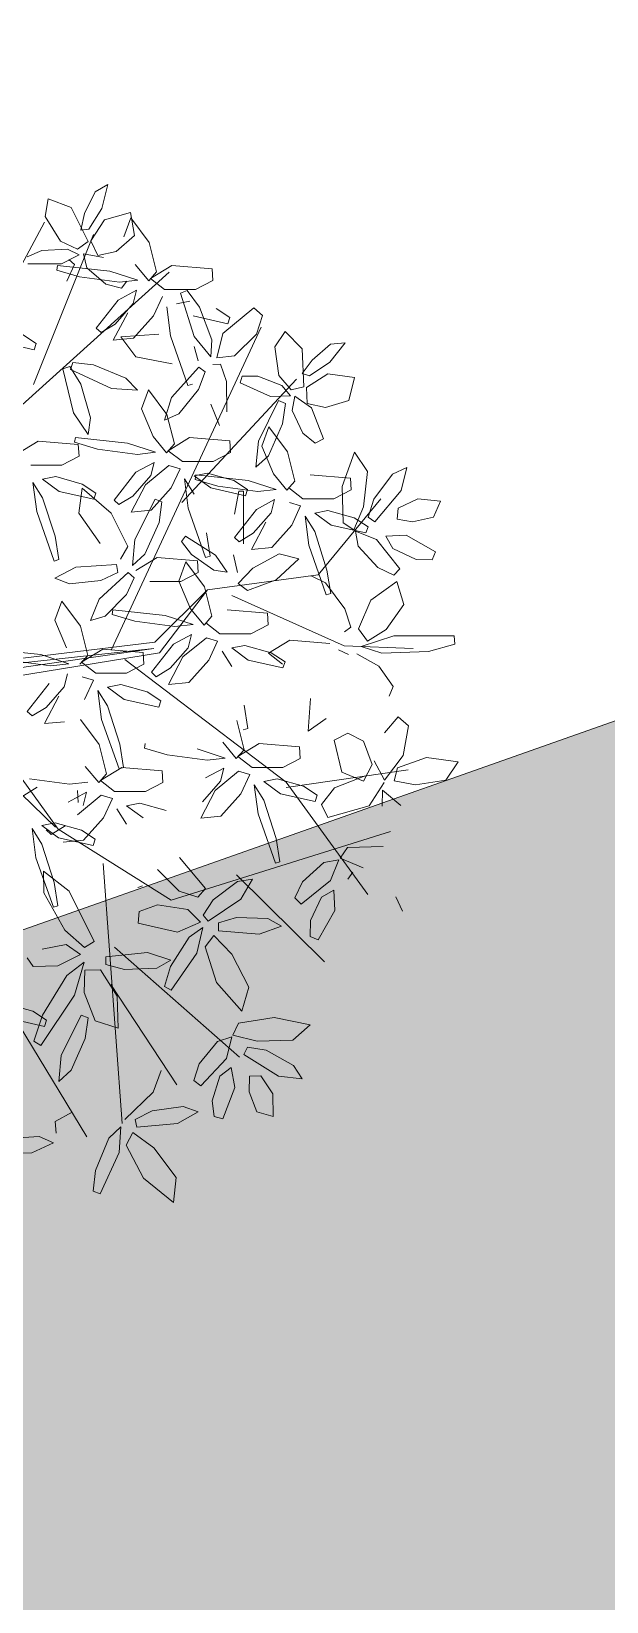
# Model space of a CAD drawing. Header units: inches. Extents: x 218980 to 233865, y 587194 to 599270.
# Drawn here: x 219095.12 to 219097.81, y 587459.79 to 587467.12 of the extents above; entities that cross this region are included whole.
import ezdxf

# ---------------------------------------------------------------- set-up
doc = ezdxf.new("R2010")
doc.units = ezdxf.units.IN
doc.header["$MEASUREMENT"] = 0
doc.linetypes.add('01', pattern=[0])
doc.layers.get('0').update_dxf_attribs({"lineweight": 0})
doc.layers.add('Open Space Within Settlement Active', color=7, linetype='01', lineweight=0, true_color=0xb1d336)
for name, color, linetype, lineweight in [('Proposed Institution', 132, 'Continuous', 0), ('Proposed Plot Boundary', 250, '01', 0), ('Proposed Urban Design', 250, 'Continuous', 0)]:
    doc.layers.add(name, color=color, linetype=linetype, lineweight=lineweight)

# ---------------------------------------------------------------- blocks, each defined once
blk = doc.blocks.new('tree2')
at = {"color": 60}
for p, q in [((325199.115, 3048397.546), (325198.994, 3048397.478)), ((325199.057, 3048397.322), (325199.115, 3048397.546)), ((325198.529, 3048397.245), (325198.558, 3048397.412)), ((325198.558, 3048397.412), (325198.771, 3048397.329)), ((325198.994, 3048397.478), (325198.897, 3048397.273)), ((325198.672, 3048397.017), (325198.529, 3048397.245)), ((325198.771, 3048397.329), (325198.929, 3048397.012)), ((325198.897, 3048397.273), (325198.863, 3048397.119)), ((325198.935, 3048397.127), (325199.057, 3048397.322)), ((325199.084, 3048397.215), (325199.325, 3048397.285)), ((325199.325, 3048397.285), (325199.364, 3048397.068)), ((325198.863, 3048397.119), (325198.935, 3048397.127)), ((325198.954, 3048397.018), (325199.084, 3048397.215)), ((325199.327, 3048397.235), (325199.262, 3048397.058)), ((325199.501, 3048397.004), (325199.327, 3048397.235)), ((325198.83, 3048396.94), (325198.672, 3048397.017)), ((325198.929, 3048397.012), (325198.83, 3048396.94)), ((325199.021, 3048396.882), (325198.954, 3048397.018)), ((325199.364, 3048397.068), (325199.192, 3048396.919)), ((325199.569, 3048396.729), (325199.501, 3048397.004)), ((325198.362, 3048396.87), (325198.496, 3048396.928)), ((325198.682, 3048396.804), (325198.368, 3048396.805)), ((325198.496, 3048396.928), (325198.736, 3048396.941)), ((325198.847, 3048396.887), (325198.682, 3048396.804)), ((325198.736, 3048396.941), (325198.847, 3048396.887)), ((325198.749, 3048396.846), (325198.804, 3048396.797)), ((325198.888, 3048396.898), (325199.074, 3048396.863)), ((325198.917, 3048396.768), (325198.888, 3048396.898)), ((325199.192, 3048396.919), (325199.021, 3048396.882)), ((325198.645, 3048396.789), (325198.639, 3048396.745)), ((325198.639, 3048396.745), (325198.85, 3048396.682)), ((325199.132, 3048396.737), (325198.645, 3048396.789)), ((325198.804, 3048396.797), (325198.731, 3048396.642)), ((325198.85, 3048396.682), (325199.224, 3048396.632)), ((325199.096, 3048396.614), (325198.917, 3048396.768)), ((325199.393, 3048396.651), (325199.132, 3048396.737)), ((325199.37, 3048396.799), (325199.496, 3048396.647)), ((325199.496, 3048396.647), (325199.569, 3048396.729)), ((325199.512, 3048396.666), (325199.711, 3048396.789)), ((325199.644, 3048396.565), (325199.512, 3048396.666)), ((325199.711, 3048396.789), (325200.087, 3048396.758)), ((325199.24, 3048396.576), (325199.096, 3048396.614)), ((325199.38, 3048396.557), (325199.211, 3048396.466)), ((325199.224, 3048396.632), (325199.393, 3048396.651)), ((325199.292, 3048396.644), (325199.24, 3048396.576)), ((325199.349, 3048396.435), (325199.38, 3048396.557)), ((325199.932, 3048396.564), (325199.644, 3048396.565)), ((325199.791, 3048396.529), (325199.855, 3048396.555)), ((325199.211, 3048396.466), (325199.006, 3048396.205)), ((325199.181, 3048396.242), (325199.349, 3048396.435)), ((325199.541, 3048396.319), (325199.624, 3048396.498)), ((325199.878, 3048396.456), (325199.754, 3048396.432)), ((325199.05, 3048396.163), (325199.181, 3048396.242)), ((325199.299, 3048396.348), (325199.165, 3048396.092)), ((325199.353, 3048396.11), (325199.541, 3048396.319)), ((325198.102, 3048396.075), (325198.426, 3048396.002)), ((325198.445, 3048396.06), (325198.317, 3048396.145)), ((325199.006, 3048396.205), (325199.05, 3048396.163)), ((325199.165, 3048396.092), (325199.353, 3048396.11)), ((325199.59, 3048396.146), (325199.235, 3048396.122)), ((325199.235, 3048396.122), (325199.374, 3048395.935)), ((325198.426, 3048396.002), (325198.445, 3048396.06)), ((325198.694, 3048395.823), (325198.76, 3048395.845)), ((325198.792, 3048395.412), (325198.694, 3048395.823)), ((325198.76, 3048395.845), (325198.862, 3048395.68)), ((325198.764, 3048395.819), (325198.788, 3048395.884)), ((325199.147, 3048395.64), (325198.764, 3048395.819)), ((325198.788, 3048395.884), (325198.98, 3048395.862)), ((325198.98, 3048395.862), (325199.281, 3048395.738)), ((325198.862, 3048395.68), (325198.952, 3048395.367)), ((325198.93, 3048395.211), (325198.792, 3048395.412)), ((325198.952, 3048395.367), (325198.93, 3048395.211)), ((325198.263, 3048395.027), (325198.462, 3048395.149)), ((325198.462, 3048395.149), (325198.838, 3048395.118)), ((325198.811, 3048395.182), (325198.804, 3048395.138)), ((325198.683, 3048394.925), (325198.395, 3048394.925)), ((325198.415, 3048394.763), (325198.45, 3048394.491)), ((325198.505, 3048394.619), (325198.415, 3048394.763)), ((325198.629, 3048394.817), (325198.505, 3048394.792)), ((325198.621, 3048394.26), (325198.505, 3048394.619)), ((325198.655, 3048394.042), (325198.621, 3048394.26))]:
    blk.add_line(p, q, dxfattribs=at)
at = {"color": 44}
for p, q in [((325197.484, 3048395.268), (325198.521, 3048397.192)), ((325198.421, 3048395.678), (325198.98, 3048397.077)), ((325197.575, 3048394.824), (325199.687, 3048396.726)), ((325199.149, 3048393.204), (325200.544, 3048396.213)), ((325199.805, 3048394.577), (325200.876, 3048395.727)), ((325201.078, 3048393.9), (325201.664, 3048394.611)), ((325200.044, 3048393.76), (325201.078, 3048393.9)), ((325199.552, 3048393.272), (325200.044, 3048393.76)), ((325199.597, 3048393.173), (325200.044, 3048393.76)), ((325200.273, 3048393.706), (325201.319, 3048393.236)), ((325197.586, 3048392.932), (325199.543, 3048393.213)), ((325199.543, 3048393.213), (325197.609, 3048393)), ((325197.629, 3048393.038), (325199.552, 3048393.272)), ((325197.687, 3048392.859), (325199.597, 3048393.173)), ((325199.273, 3048393.11), (325200.778, 3048391.963)), ((325197.687, 3048392.859), (325198.65, 3048391.525)), ((325197.445, 3048392.685), (325198.626, 3048391.544)), ((325200.78, 3048391.915), (325201.918, 3048392.078)), ((325200.778, 3048391.963), (325201.54, 3048390.915)), ((325198.65, 3048391.525), (325199.705, 3048390.862)), ((325199.705, 3048390.862), (325201.753, 3048391.502)), ((325197.325, 3048391.271), (325198.919, 3048388.652)), ((325199.07, 3048391.205), (325199.248, 3048388.777)), ((325200.315, 3048391.099), (325201.138, 3048390.285)), ((325199.176, 3048390.423), (325200.342, 3048389.394)), ((325199.143, 3048390.073), (325199.757, 3048389.138))]:
    blk.add_line(p, q, dxfattribs=at)
at = {"color": 62}
for p, q in [((325200.087, 3048396.758), (325200.094, 3048396.648)), ((325199.921, 3048396.126), (325199.791, 3048396.529)), ((325199.855, 3048396.555), (325199.97, 3048396.399)), ((325200.094, 3048396.648), (325199.932, 3048396.564)), ((325199.664, 3048396.403), (325199.699, 3048396.131)), ((325199.97, 3048396.399), (325200.084, 3048396.094)), ((325200.252, 3048396.304), (325200.124, 3048396.388)), ((325200.186, 3048396.153), (325200.476, 3048396.394)), ((325200.476, 3048396.394), (325200.557, 3048396.321)), ((325199.909, 3048396.318), (325200.233, 3048396.245)), ((325200.233, 3048396.245), (325200.252, 3048396.304)), ((325200.557, 3048396.321), (325200.501, 3048396.147)), ((325199.699, 3048396.131), (325199.861, 3048395.669)), ((325200.075, 3048395.937), (325199.921, 3048396.126)), ((325200.084, 3048396.094), (325200.075, 3048395.937)), ((325200.13, 3048395.926), (325200.186, 3048396.153)), ((325200.501, 3048396.147), (325200.295, 3048395.946)), ((325200.674, 3048396.03), (325200.768, 3048396.171)), ((325200.768, 3048396.171), (325200.929, 3048396.009)), ((325199.374, 3048395.935), (325199.714, 3048395.872)), ((325199.956, 3048395.9), (325199.921, 3048396.032)), ((325200.295, 3048395.946), (325200.13, 3048395.926)), ((325200.711, 3048395.763), (325200.674, 3048396.03)), ((325200.929, 3048396.009), (325200.944, 3048395.655)), ((325201.194, 3048396.054), (325201.021, 3048395.906)), ((325201.187, 3048395.886), (325201.331, 3048396.067)), ((325201.331, 3048396.067), (325201.194, 3048396.054)), ((325199.709, 3048395.557), (325199.964, 3048395.84)), ((325200.023, 3048395.796), (325199.961, 3048395.631)), ((325199.964, 3048395.84), (325200.023, 3048395.796)), ((325200.094, 3048395.863), (325200.167, 3048395.866)), ((325200.167, 3048395.866), (325200.223, 3048395.705)), ((325201.021, 3048395.906), (325200.928, 3048395.779)), ((325200.928, 3048395.779), (325200.997, 3048395.758)), ((325200.969, 3048395.65), (325201.168, 3048395.777)), ((325200.997, 3048395.758), (325201.187, 3048395.886)), ((325201.168, 3048395.777), (325201.417, 3048395.743)), ((325199.39, 3048395.624), (325199.147, 3048395.64)), ((325199.281, 3048395.738), (325199.39, 3048395.624)), ((325199.961, 3048395.631), (325199.777, 3048395.403)), ((325199.861, 3048395.669), (325199.904, 3048395.682)), ((325200.223, 3048395.705), (325200.224, 3048395.422)), ((325200.348, 3048395.694), (325200.368, 3048395.756)), ((325200.634, 3048395.566), (325200.348, 3048395.694)), ((325200.368, 3048395.756), (325200.514, 3048395.754)), ((325200.514, 3048395.754), (325200.739, 3048395.668)), ((325200.825, 3048395.629), (325200.711, 3048395.763)), ((325200.739, 3048395.668), (325200.818, 3048395.573)), ((325200.944, 3048395.655), (325200.825, 3048395.629)), ((325200.975, 3048395.499), (325200.969, 3048395.65)), ((325201.417, 3048395.743), (325201.364, 3048395.529)), ((325199.493, 3048395.628), (325199.428, 3048395.451)), ((325199.666, 3048395.397), (325199.493, 3048395.628)), ((325199.642, 3048395.345), (325199.709, 3048395.557)), ((325200.156, 3048395.296), (325200.074, 3048395.495)), ((325200.519, 3048395.148), (325200.708, 3048395.527)), ((325200.818, 3048395.573), (325200.634, 3048395.566)), ((325200.708, 3048395.527), (325200.772, 3048395.501)), ((325200.772, 3048395.501), (325200.745, 3048395.309)), ((325200.834, 3048395.436), (325200.86, 3048395.567)), ((325200.86, 3048395.567), (325201.016, 3048395.46)), ((325201.146, 3048395.463), (325200.975, 3048395.499)), ((325201.364, 3048395.529), (325201.146, 3048395.463)), ((325199.428, 3048395.451), (325199.536, 3048395.192)), ((325199.777, 3048395.403), (325199.642, 3048395.345)), ((325199.735, 3048395.122), (325199.666, 3048395.397)), ((325200.935, 3048395.223), (325200.834, 3048395.436)), ((325201.016, 3048395.46), (325201.126, 3048395.171)), ((325199.536, 3048395.192), (325199.662, 3048395.04)), ((325200.618, 3048395.281), (325200.553, 3048395.103)), ((325200.745, 3048395.309), (325200.613, 3048395.012)), ((325200.791, 3048395.049), (325200.618, 3048395.281)), ((325201.051, 3048395.13), (325200.935, 3048395.223)), ((325198.804, 3048395.138), (325199.016, 3048395.075)), ((325199.298, 3048395.13), (325198.811, 3048395.182)), ((325198.838, 3048395.118), (325198.845, 3048395.009)), ((325199.016, 3048395.075), (325199.39, 3048395.025)), ((325199.559, 3048395.044), (325199.298, 3048395.13)), ((325199.39, 3048395.025), (325199.559, 3048395.044)), ((325199.662, 3048395.04), (325199.735, 3048395.122)), ((325199.678, 3048395.059), (325199.877, 3048395.182)), ((325199.81, 3048394.958), (325199.678, 3048395.059)), ((325199.877, 3048395.182), (325200.253, 3048395.151)), ((325200.253, 3048395.151), (325200.26, 3048395.041)), ((325200.496, 3048394.906), (325200.519, 3048395.148)), ((325200.553, 3048395.103), (325200.661, 3048394.844)), ((325201.126, 3048395.171), (325201.051, 3048395.13)), ((325201.302, 3048394.724), (325201.418, 3048395.046)), ((325201.418, 3048395.046), (325201.538, 3048394.866)), ((325198.845, 3048395.009), (325198.683, 3048394.925)), ((325199.546, 3048394.95), (325199.376, 3048394.859)), ((325199.684, 3048394.922), (325199.465, 3048394.741)), ((325199.515, 3048394.828), (325199.546, 3048394.95)), ((325199.789, 3048394.891), (325199.684, 3048394.922)), ((325200.098, 3048394.957), (325199.81, 3048394.958)), ((325200.26, 3048395.041), (325200.098, 3048394.957)), ((325200.613, 3048395.012), (325200.496, 3048394.906)), ((325201.771, 3048394.841), (325201.906, 3048394.903)), ((325201.906, 3048394.903), (325201.852, 3048394.686)), ((325198.505, 3048394.792), (325198.66, 3048394.678)), ((325198.875, 3048394.748), (325198.629, 3048394.817)), ((325199.376, 3048394.859), (325199.172, 3048394.598)), ((325199.347, 3048394.635), (325199.515, 3048394.828)), ((325199.706, 3048394.712), (325199.789, 3048394.891)), ((325199.83, 3048394.796), (325199.865, 3048394.524)), ((325199.92, 3048394.652), (325199.83, 3048394.796)), ((325200.044, 3048394.849), (325199.92, 3048394.825)), ((325199.92, 3048394.825), (325200.075, 3048394.711)), ((325199.936, 3048394.834), (325199.929, 3048394.79)), ((325199.929, 3048394.79), (325200.141, 3048394.727)), ((325200.423, 3048394.782), (325199.936, 3048394.834)), ((325200.29, 3048394.781), (325200.044, 3048394.849)), ((325200.418, 3048394.697), (325200.29, 3048394.781)), ((325200.684, 3048394.697), (325200.423, 3048394.782)), ((325201.002, 3048394.834), (325201.378, 3048394.803)), ((325201.378, 3048394.803), (325201.385, 3048394.693)), ((325201.538, 3048394.866), (325201.5, 3048394.535)), ((325201.596, 3048394.607), (325201.771, 3048394.841)), ((325198.66, 3048394.678), (325198.984, 3048394.606)), ((325198.874, 3048394.708), (325198.842, 3048394.476)), ((325199.145, 3048394.476), (325198.874, 3048394.708)), ((325199.003, 3048394.664), (325198.875, 3048394.748)), ((325198.984, 3048394.606), (325199.003, 3048394.664)), ((325199.216, 3048394.556), (325199.347, 3048394.635)), ((325199.465, 3048394.741), (325199.331, 3048394.485)), ((325199.367, 3048394.23), (325199.555, 3048394.608)), ((325199.519, 3048394.503), (325199.706, 3048394.712)), ((325199.555, 3048394.608), (325199.619, 3048394.582)), ((325200.075, 3048394.711), (325200.399, 3048394.638)), ((325200.141, 3048394.727), (325200.515, 3048394.677)), ((325200.337, 3048394.682), (325200.297, 3048394.465)), ((325200.382, 3048394.68), (325200.337, 3048394.682)), ((325200.399, 3048394.638), (325200.418, 3048394.697)), ((325200.515, 3048394.677), (325200.684, 3048394.697)), ((325201.385, 3048394.693), (325201.223, 3048394.609)), ((325201.543, 3048394.438), (325201.596, 3048394.607)), ((325201.852, 3048394.686), (325201.607, 3048394.394)), ((325201.825, 3048394.524), (325202.009, 3048394.611)), ((325202.009, 3048394.611), (325202.219, 3048394.588)), ((325198.45, 3048394.491), (325198.612, 3048394.029)), ((325198.842, 3048394.476), (325199.041, 3048394.194)), ((325199.3, 3048394.163), (325199.145, 3048394.476)), ((325199.172, 3048394.598), (325199.216, 3048394.556)), ((325199.331, 3048394.485), (325199.519, 3048394.503)), ((325199.619, 3048394.582), (325199.592, 3048394.39)), ((325199.865, 3048394.524), (325200.027, 3048394.062)), ((325200.501, 3048394.511), (325200.297, 3048394.25)), ((325201.815, 3048394.42), (325201.825, 3048394.524)), ((325202.219, 3048394.588), (325202.153, 3048394.44)), ((325199.592, 3048394.39), (325199.46, 3048394.093)), ((325201.607, 3048394.394), (325201.543, 3048394.438)), ((325201.959, 3048394.394), (325201.815, 3048394.42)), ((325202.153, 3048394.44), (325201.959, 3048394.394)), ((325199.344, 3048393.988), (325199.367, 3048394.23)), ((325199.839, 3048394.26), (325199.802, 3048394.212)), ((325199.802, 3048394.212), (325199.895, 3048394.089)), ((325200.12, 3048394.084), (325199.839, 3048394.26)), ((325200.07, 3048394.075), (325200.035, 3048394.293)), ((325200.297, 3048394.25), (325200.341, 3048394.208)), ((325201.71, 3048394.261), (325201.9, 3048394.271)), ((325201.9, 3048394.271), (325202.173, 3048394.116)), ((325198.612, 3048394.029), (325198.655, 3048394.042)), ((325199.233, 3048394.045), (325199.3, 3048394.163)), ((325199.46, 3048394.093), (325199.344, 3048393.988)), ((325199.375, 3048393.941), (325199.574, 3048394.063)), ((325199.574, 3048394.063), (325199.95, 3048394.032)), ((325199.843, 3048394.02), (325199.778, 3048393.842)), ((325200.016, 3048393.789), (325199.843, 3048394.02)), ((325199.895, 3048394.089), (325200.104, 3048393.943)), ((325199.95, 3048394.032), (325199.957, 3048393.923)), ((325200.027, 3048394.062), (325200.07, 3048394.075)), ((325202.143, 3048394.041), (325201.993, 3048394.043)), ((325202.173, 3048394.116), (325202.143, 3048394.041)), ((325198.62, 3048393.868), (325198.816, 3048393.973)), ((325198.816, 3048393.973), (325199.196, 3048393.996)), ((325199.033, 3048393.673), (325199.305, 3048393.921)), ((325199.207, 3048393.923), (325199.048, 3048393.848)), ((325199.196, 3048393.996), (325199.207, 3048393.923)), ((325199.36, 3048393.872), (325199.287, 3048393.717)), ((325199.305, 3048393.921), (325199.36, 3048393.872)), ((325199.957, 3048393.923), (325199.795, 3048393.839)), ((325198.757, 3048393.815), (325198.62, 3048393.868)), ((325199.048, 3048393.848), (325198.757, 3048393.815)), ((325199.795, 3048393.839), (325199.507, 3048393.839)), ((325198.683, 3048393.654), (325198.618, 3048393.476)), ((325198.857, 3048393.422), (325198.683, 3048393.654)), ((325198.952, 3048393.473), (325199.033, 3048393.673)), ((325199.287, 3048393.717), (325199.089, 3048393.515)), ((325198.618, 3048393.476), (325198.727, 3048393.217)), ((325199.089, 3048393.515), (325198.952, 3048393.473)), ((325199.161, 3048393.574), (325199.154, 3048393.529)), ((325199.154, 3048393.529), (325199.366, 3048393.467)), ((325199.648, 3048393.521), (325199.161, 3048393.574)), ((325199.366, 3048393.467), (325199.74, 3048393.417)), ((325198.926, 3048393.147), (325198.857, 3048393.422)), ((325198.489, 3048393.155), (325198.002, 3048393.207)), ((325198.749, 3048393.07), (325198.489, 3048393.155)), ((325198.852, 3048393.065), (325198.926, 3048393.147)), ((325198.869, 3048393.085), (325199.068, 3048393.207)), ((325199.068, 3048393.207), (325199.444, 3048393.176)), ((325199.444, 3048393.176), (325199.451, 3048393.067)), ((325198.207, 3048393.1), (325198.581, 3048393.051)), ((325198.581, 3048393.051), (325198.749, 3048393.07)), ((325199.001, 3048392.983), (325198.869, 3048393.085)), ((325199.451, 3048393.067), (325199.289, 3048392.983)), ((325198.705, 3048392.853), (325198.737, 3048392.976)), ((325198.98, 3048392.916), (325198.875, 3048392.947)), ((325198.897, 3048392.737), (325198.98, 3048392.916)), ((325199.289, 3048392.983), (325199.001, 3048392.983)), ((325199.235, 3048392.875), (325199.111, 3048392.851)), ((325199.02, 3048392.821), (325199.056, 3048392.549)), ((325199.11, 3048392.677), (325199.02, 3048392.821))]:
    blk.add_line(p, q, dxfattribs=at)
at = {"color": 64}
for p, q in [((325200.86, 3048394.774), (325200.791, 3048395.049)), ((325200.661, 3048394.844), (325200.786, 3048394.692)), ((325200.786, 3048394.692), (325200.86, 3048394.774)), ((325200.381, 3048394.191), (325200.382, 3048394.68)), ((325200.935, 3048394.61), (325200.803, 3048394.711)), ((325201.223, 3048394.609), (325200.935, 3048394.61)), ((325201.311, 3048394.387), (325201.302, 3048394.724)), ((325200.472, 3048394.288), (325200.64, 3048394.48)), ((325200.671, 3048394.602), (325200.501, 3048394.511)), ((325200.64, 3048394.48), (325200.671, 3048394.602)), ((325200.914, 3048394.543), (325200.809, 3048394.574)), ((325200.831, 3048394.364), (325200.914, 3048394.543)), ((325201.169, 3048394.501), (325201.045, 3048394.477)), ((325201.045, 3048394.477), (325201.2, 3048394.363)), ((325201.415, 3048394.433), (325201.169, 3048394.501)), ((325201.5, 3048394.535), (325201.412, 3048394.319)), ((325200.59, 3048394.393), (325200.456, 3048394.137)), ((325200.644, 3048394.155), (325200.831, 3048394.364)), ((325200.955, 3048394.448), (325200.99, 3048394.176)), ((325201.045, 3048394.304), (325200.955, 3048394.448)), ((325201.2, 3048394.363), (325201.524, 3048394.291)), ((325201.412, 3048394.319), (325201.311, 3048394.387)), ((325201.543, 3048394.349), (325201.415, 3048394.433)), ((325201.524, 3048394.291), (325201.543, 3048394.349)), ((325200.341, 3048394.208), (325200.472, 3048394.288)), ((325200.99, 3048394.176), (325201.152, 3048393.714)), ((325201.16, 3048393.945), (325201.045, 3048394.304)), ((325201.427, 3048394.308), (325201.621, 3048394.23)), ((325201.452, 3048394.168), (325201.427, 3048394.308)), ((325201.634, 3048393.969), (325201.452, 3048394.168)), ((325201.621, 3048394.23), (325201.84, 3048393.956)), ((325201.776, 3048394.146), (325201.71, 3048394.261)), ((325200.229, 3048393.925), (325200.12, 3048394.084)), ((325200.287, 3048394.088), (325200.324, 3048393.922)), ((325200.456, 3048394.137), (325200.644, 3048394.155)), ((325200.714, 3048394.095), (325200.468, 3048393.961)), ((325200.686, 3048393.852), (325200.898, 3048394.05)), ((325200.898, 3048394.05), (325200.714, 3048394.095)), ((325201.993, 3048394.043), (325201.776, 3048394.146)), ((325200.104, 3048393.943), (325200.229, 3048393.925)), ((325200.468, 3048393.961), (325200.33, 3048393.82)), ((325201.146, 3048393.824), (325201.012, 3048393.891)), ((325201.195, 3048393.727), (325201.16, 3048393.945)), ((325201.783, 3048393.898), (325201.634, 3048393.969)), ((325201.84, 3048393.956), (325201.783, 3048393.898)), ((325199.778, 3048393.842), (325199.886, 3048393.583)), ((325200.085, 3048393.513), (325200.016, 3048393.789)), ((325200.33, 3048393.82), (325200.419, 3048393.755)), ((325200.419, 3048393.755), (325200.686, 3048393.852)), ((325201.326, 3048393.582), (325201.146, 3048393.824)), ((325201.152, 3048393.714), (325201.195, 3048393.727)), ((325201.569, 3048393.663), (325201.813, 3048393.839)), ((325201.813, 3048393.839), (325201.877, 3048393.622)), ((325199.886, 3048393.583), (325200.012, 3048393.431)), ((325201.384, 3048393.41), (325201.326, 3048393.582)), ((325201.453, 3048393.397), (325201.569, 3048393.663)), ((325201.877, 3048393.622), (325201.712, 3048393.389)), ((325199.909, 3048393.436), (325199.648, 3048393.521)), ((325199.74, 3048393.417), (325199.909, 3048393.436)), ((325200.012, 3048393.431), (325200.085, 3048393.513)), ((325200.16, 3048393.349), (325200.028, 3048393.451)), ((325200.227, 3048393.573), (325200.603, 3048393.543)), ((325200.61, 3048393.433), (325200.448, 3048393.349)), ((325200.603, 3048393.543), (325200.61, 3048393.433)), ((325199.896, 3048393.342), (325199.727, 3048393.251)), ((325200.034, 3048393.313), (325199.815, 3048393.133)), ((325199.865, 3048393.219), (325199.896, 3048393.342)), ((325200.139, 3048393.282), (325200.034, 3048393.313)), ((325200.448, 3048393.349), (325200.16, 3048393.349)), ((325200.613, 3048393.167), (325200.812, 3048393.29)), ((325200.812, 3048393.29), (325201.188, 3048393.259)), ((325201.324, 3048393.369), (325201.384, 3048393.41)), ((325201.537, 3048393.279), (325201.453, 3048393.397)), ((325201.479, 3048393.231), (325201.785, 3048393.33)), ((325201.712, 3048393.389), (325201.537, 3048393.279)), ((325201.785, 3048393.33), (325202.349, 3048393.33)), ((325202.349, 3048393.33), (325202.354, 3048393.253)), ((325199.727, 3048393.251), (325199.522, 3048392.99)), ((325199.697, 3048393.027), (325199.865, 3048393.219)), ((325200.056, 3048393.103), (325200.139, 3048393.282)), ((325200.27, 3048393.043), (325200.18, 3048393.187)), ((325200.394, 3048393.241), (325200.27, 3048393.217)), ((325200.27, 3048393.217), (325200.425, 3048393.103)), ((325200.64, 3048393.172), (325200.394, 3048393.241)), ((325200.745, 3048393.065), (325200.613, 3048393.167)), ((325200.768, 3048393.088), (325200.64, 3048393.172)), ((325201.266, 3048393.2), (325201.362, 3048393.156)), ((325201.319, 3048393.236), (325201.964, 3048393.213)), ((325201.645, 3048393.046), (325201.438, 3048393.162)), ((325201.673, 3048393.167), (325201.479, 3048393.231)), ((325202.107, 3048393.184), (325201.673, 3048393.167)), ((325202.354, 3048393.253), (325202.107, 3048393.184)), ((325199.566, 3048392.948), (325199.697, 3048393.027)), ((325199.815, 3048393.133), (325199.681, 3048392.876)), ((325199.869, 3048392.894), (325200.056, 3048393.103)), ((325200.425, 3048393.103), (325200.749, 3048393.03)), ((325200.749, 3048393.03), (325200.768, 3048393.088)), ((325201.778, 3048392.857), (325201.645, 3048393.046)), ((325198.567, 3048392.885), (325198.362, 3048392.623)), ((325198.538, 3048392.661), (325198.705, 3048392.853)), ((325199.111, 3048392.851), (325199.266, 3048392.736)), ((325199.48, 3048392.806), (325199.235, 3048392.875)), ((325199.522, 3048392.99), (325199.566, 3048392.948)), ((325199.681, 3048392.876), (325199.869, 3048392.894)), ((325201.741, 3048392.767), (325201.778, 3048392.857)), ((325198.656, 3048392.767), (325198.522, 3048392.51)), ((325199.266, 3048392.736), (325199.59, 3048392.664)), ((325199.608, 3048392.722), (325199.48, 3048392.806)), ((325199.59, 3048392.664), (325199.608, 3048392.722)), ((325198.362, 3048392.623), (325198.407, 3048392.582)), ((325198.407, 3048392.582), (325198.538, 3048392.661)), ((325199.226, 3048392.318), (325199.11, 3048392.677)), ((325201.697, 3048392.424), (325201.825, 3048392.574)), ((325201.825, 3048392.574), (325201.92, 3048392.489)), ((325198.522, 3048392.51), (325198.71, 3048392.528)), ((325199.034, 3048392.316), (325198.86, 3048392.548)), ((325199.056, 3048392.549), (325199.218, 3048392.087)), ((325201.354, 3048392.421), (325201.5, 3048392.345)), ((325201.92, 3048392.489), (325201.872, 3048392.212)), ((325199.102, 3048392.041), (325199.034, 3048392.316)), ((325199.261, 3048392.1), (325199.226, 3048392.318)), ((325199.462, 3048392.326), (325199.455, 3048392.282)), ((325199.455, 3048392.282), (325199.667, 3048392.219)), ((325198.903, 3048392.111), (325199.029, 3048391.959)), ((325199.667, 3048392.219), (325200.041, 3048392.17)), ((325201.817, 3048392.099), (325202.09, 3048392.194)), ((325202.09, 3048392.194), (325202.384, 3048392.155)), ((325202.384, 3048392.155), (325202.269, 3048391.982)), ((325198.383, 3048391.994), (325198.757, 3048391.944)), ((325199.029, 3048391.959), (325199.102, 3048392.041)), ((325199.046, 3048391.978), (325199.245, 3048392.101)), ((325199.177, 3048391.877), (325199.046, 3048391.978)), ((325199.218, 3048392.087), (325199.261, 3048392.1)), ((325199.245, 3048392.101), (325199.62, 3048392.07)), ((325199.62, 3048392.07), (325199.627, 3048391.96)), ((325202.269, 3048391.982), (325201.987, 3048391.938)), ((325198.256, 3048391.793), (325198.455, 3048391.916)), ((325198.914, 3048391.869), (325198.744, 3048391.778)), ((325198.757, 3048391.944), (325198.926, 3048391.964)), ((325198.831, 3048391.885), (325198.838, 3048391.775)), ((325199.052, 3048391.841), (325198.832, 3048391.66)), ((325198.882, 3048391.747), (325198.914, 3048391.869)), ((325199.157, 3048391.81), (325199.052, 3048391.841)), ((325199.466, 3048391.876), (325199.177, 3048391.877)), ((325199.627, 3048391.96), (325199.466, 3048391.876)), ((325199.074, 3048391.631), (325199.157, 3048391.81)), ((325199.287, 3048391.571), (325199.197, 3048391.715)), ((325199.412, 3048391.768), (325199.287, 3048391.744)), ((325199.287, 3048391.744), (325199.443, 3048391.63)), ((325199.657, 3048391.7), (325199.412, 3048391.768)), ((325198.407, 3048391.53), (325198.443, 3048391.258)), ((325198.497, 3048391.386), (325198.407, 3048391.53)), ((325198.622, 3048391.583), (325198.498, 3048391.559)), ((325198.498, 3048391.559), (325198.653, 3048391.445)), ((325198.584, 3048391.475), (325198.715, 3048391.555)), ((325198.868, 3048391.515), (325198.622, 3048391.583)), ((325198.887, 3048391.422), (325199.074, 3048391.631)), ((325198.539, 3048391.517), (325198.584, 3048391.475)), ((325198.653, 3048391.445), (325198.977, 3048391.372)), ((325198.698, 3048391.404), (325198.887, 3048391.422)), ((325198.995, 3048391.431), (325198.868, 3048391.515)), ((325198.977, 3048391.372), (325198.995, 3048391.431))]:
    blk.add_line(p, q, dxfattribs=at)
at = {"color": 66}
for p, q in [((325200.985, 3048392.441), (325201.006, 3048392.746)), ((325200.42, 3048392.466), (325200.386, 3048392.684)), ((325201.153, 3048392.557), (325200.985, 3048392.441)), ((325200.386, 3048392.266), (325200.317, 3048392.541)), ((325200.377, 3048392.453), (325200.42, 3048392.466)), ((325201.227, 3048392.357), (325201.354, 3048392.421)), ((325200.21, 3048392.189), (325199.949, 3048392.274)), ((325200.187, 3048392.336), (325200.313, 3048392.184)), ((325200.313, 3048392.184), (325200.386, 3048392.266)), ((325200.329, 3048392.204), (325200.528, 3048392.326)), ((325200.528, 3048392.326), (325200.904, 3048392.295)), ((325200.904, 3048392.295), (325200.911, 3048392.186)), ((325201.298, 3048392.058), (325201.227, 3048392.357)), ((325201.5, 3048392.345), (325201.582, 3048392.128)), ((325200.041, 3048392.17), (325200.21, 3048392.189)), ((325200.461, 3048392.102), (325200.329, 3048392.204)), ((325200.911, 3048392.186), (325200.749, 3048392.102)), ((325201.582, 3048392.128), (325201.5, 3048391.974)), ((325201.696, 3048391.983), (325201.6, 3048392.164)), ((325201.872, 3048392.212), (325201.696, 3048391.983)), ((325199.998, 3048391.78), (325200.166, 3048391.972)), ((325200.197, 3048392.095), (325200.027, 3048392.004)), ((325200.335, 3048392.066), (325200.116, 3048391.886)), ((325200.166, 3048391.972), (325200.197, 3048392.095)), ((325200.44, 3048392.035), (325200.335, 3048392.066)), ((325200.357, 3048391.856), (325200.44, 3048392.035)), ((325200.749, 3048392.102), (325200.461, 3048392.102)), ((325200.695, 3048391.994), (325200.571, 3048391.97)), ((325200.571, 3048391.97), (325200.726, 3048391.855)), ((325200.941, 3048391.925), (325200.695, 3048391.994)), ((325201.231, 3048391.912), (325201.517, 3048392.023)), ((325201.5, 3048391.974), (325201.298, 3048392.058)), ((325201.788, 3048391.975), (325201.817, 3048392.099)), ((325201.987, 3048391.938), (325201.788, 3048391.975)), ((325200.116, 3048391.886), (325199.982, 3048391.629)), ((325200.17, 3048391.647), (325200.357, 3048391.856)), ((325200.481, 3048391.94), (325200.516, 3048391.668)), ((325200.571, 3048391.796), (325200.481, 3048391.94)), ((325200.726, 3048391.855), (325201.05, 3048391.783)), ((325201.069, 3048391.841), (325200.941, 3048391.925)), ((325201.05, 3048391.783), (325201.069, 3048391.841)), ((325201.109, 3048391.754), (325201.231, 3048391.912)), ((325201.695, 3048391.959), (325201.554, 3048391.743)), ((325201.674, 3048391.741), (325201.678, 3048391.89)), ((325201.678, 3048391.89), (325201.849, 3048391.746)), ((325200.686, 3048391.437), (325200.571, 3048391.796)), ((325201.167, 3048391.633), (325201.109, 3048391.754)), ((325201.554, 3048391.743), (325201.167, 3048391.633)), ((325199.982, 3048391.629), (325200.17, 3048391.647)), ((325200.516, 3048391.668), (325200.678, 3048391.206)), ((325198.613, 3048391.027), (325198.497, 3048391.386)), ((325200.721, 3048391.219), (325200.686, 3048391.437)), ((325198.443, 3048391.258), (325198.605, 3048390.796)), ((325201.13, 3048391.213), (325201.27, 3048391.239)), ((325201.27, 3048391.239), (325201.192, 3048391.044)), ((325201.282, 3048391.253), (325201.35, 3048391.355)), ((325201.497, 3048391.165), (325201.282, 3048391.253)), ((325201.35, 3048391.355), (325201.686, 3048391.363)), ((325198.512, 3048391.133), (325198.754, 3048390.945)), ((325198.515, 3048390.929), (325198.512, 3048391.133)), ((325200.678, 3048391.206), (325200.721, 3048391.219)), ((325200.931, 3048391.032), (325201.13, 3048391.213)), ((325201.356, 3048391.058), (325201.4, 3048391.122)), ((325198.648, 3048390.809), (325198.613, 3048391.027)), ((325198.754, 3048390.945), (325198.985, 3048390.477)), ((325199.394, 3048390.981), (325199.437, 3048390.994)), ((325200.861, 3048390.883), (325200.931, 3048391.032)), ((325201.192, 3048391.044), (325200.918, 3048390.825)), ((325201.108, 3048390.89), (325201.223, 3048390.956)), ((325201.223, 3048390.956), (325201.233, 3048390.765)), ((325198.712, 3048390.58), (325198.515, 3048390.929)), ((325198.605, 3048390.796), (325198.648, 3048390.809)), ((325200.918, 3048390.825), (325200.861, 3048390.883)), ((325201.005, 3048390.672), (325201.108, 3048390.89)), ((325201.803, 3048390.894), (325201.865, 3048390.759)), ((325198.896, 3048390.421), (325198.712, 3048390.58)), ((325198.725, 3048390.447), (325198.501, 3048390.403)), ((325198.647, 3048390.248), (325198.858, 3048390.354)), ((325198.858, 3048390.354), (325198.725, 3048390.447)), ((325198.985, 3048390.477), (325198.896, 3048390.421)), ((325198.361, 3048390.323), (325198.416, 3048390.243)), ((325198.416, 3048390.243), (325198.647, 3048390.248)), ((325198.731, 3048390.157), (325198.893, 3048390.282)), ((325198.503, 3048389.787), (325198.731, 3048390.157)), ((325198.414, 3048389.825), (325198.168, 3048389.893)), ((325198.542, 3048389.74), (325198.414, 3048389.825)), ((325198.523, 3048389.682), (325198.542, 3048389.74))]:
    blk.add_line(p, q, dxfattribs=at)
at = {"color": 68}
for p, q in [((325199.783, 3048391.26), (325200.027, 3048390.972)), ((325199.781, 3048390.945), (325199.577, 3048391.149)), ((325199.955, 3048390.89), (325199.781, 3048390.945)), ((325200.027, 3048390.972), (325199.955, 3048390.89)), ((325200.098, 3048390.864), (325200.323, 3048391.035)), ((325200.323, 3048391.035), (325200.464, 3048391.058)), ((325200.464, 3048391.058), (325200.355, 3048390.872)), ((325199.405, 3048390.757), (325199.577, 3048390.817)), ((325199.577, 3048390.817), (325199.862, 3048390.775)), ((325200.003, 3048390.721), (325200.098, 3048390.864)), ((325200.355, 3048390.872), (325200.05, 3048390.665)), ((325199.396, 3048390.647), (325199.405, 3048390.757)), ((325199.764, 3048390.563), (325199.396, 3048390.647)), ((325199.978, 3048390.656), (325199.764, 3048390.563)), ((325199.862, 3048390.775), (325199.978, 3048390.656)), ((325200.05, 3048390.665), (325200.003, 3048390.721)), ((325200.146, 3048390.649), (325200.315, 3048390.7)), ((325200.147, 3048390.576), (325200.146, 3048390.649)), ((325200.315, 3048390.7), (325200.608, 3048390.691)), ((325200.608, 3048390.691), (325200.736, 3048390.619)), ((325201.003, 3048390.523), (325201.005, 3048390.672)), ((325201.233, 3048390.765), (325201.078, 3048390.492)), ((325199.698, 3048390.242), (325199.872, 3048390.517)), ((325199.872, 3048390.517), (325200.002, 3048390.605)), ((325200.002, 3048390.605), (325199.945, 3048390.368)), ((325200.104, 3048390.532), (325200.021, 3048390.425)), ((325200.272, 3048390.357), (325200.104, 3048390.532)), ((325200.527, 3048390.544), (325200.147, 3048390.576)), ((325200.736, 3048390.619), (325200.527, 3048390.544)), ((325201.078, 3048390.492), (325201.003, 3048390.523)), ((325199.485, 3048390.373), (325199.094, 3048390.334)), ((325199.701, 3048390.301), (325199.485, 3048390.373)), ((325199.945, 3048390.368), (325199.704, 3048390.021)), ((325200.021, 3048390.425), (325200.129, 3048390.093)), ((325200.429, 3048390.049), (325200.272, 3048390.357)), ((325198.893, 3048390.282), (325198.804, 3048389.973)), ((325198.894, 3048390), (325198.9, 3048390.207)), ((325198.9, 3048390.207), (325199.045, 3048390.211)), ((325199.045, 3048390.211), (325199.201, 3048389.966)), ((325199.094, 3048390.334), (325199.094, 3048390.261)), ((325199.094, 3048390.261), (325199.269, 3048390.213)), ((325199.269, 3048390.213), (325199.571, 3048390.227)), ((325199.571, 3048390.227), (325199.701, 3048390.301)), ((325199.644, 3048390.056), (325199.698, 3048390.242)), ((325200.129, 3048390.093), (325200.364, 3048389.824)), ((325198.804, 3048389.973), (325198.489, 3048389.505)), ((325198.995, 3048389.734), (325198.894, 3048390)), ((325199.201, 3048389.966), (325199.211, 3048389.665)), ((325199.704, 3048390.021), (325199.644, 3048390.056)), ((325200.364, 3048389.824), (325200.429, 3048390.049)), ((325198.423, 3048389.544), (325198.503, 3048389.787)), ((325198.677, 3048389.41), (325198.866, 3048389.789)), ((325198.866, 3048389.789), (325198.93, 3048389.763)), ((325200.335, 3048389.712), (325200.667, 3048389.767)), ((325200.667, 3048389.767), (325201.002, 3048389.697)), ((325198.199, 3048389.755), (325198.523, 3048389.682)), ((325198.93, 3048389.763), (325198.903, 3048389.571)), ((325199.211, 3048389.665), (325198.995, 3048389.734)), ((325200.282, 3048389.602), (325200.335, 3048389.712)), ((325201.002, 3048389.697), (325200.84, 3048389.553)), ((325198.489, 3048389.505), (325198.423, 3048389.544)), ((325198.903, 3048389.571), (325198.771, 3048389.274)), ((325199.965, 3048389.334), (325200.137, 3048389.541)), ((325200.137, 3048389.541), (325200.272, 3048389.586)), ((325200.272, 3048389.586), (325200.222, 3048389.383)), ((325200.507, 3048389.545), (325200.282, 3048389.602)), ((325200.383, 3048389.419), (325200.417, 3048389.489)), ((325200.417, 3048389.489), (325200.592, 3048389.46)), ((325200.84, 3048389.553), (325200.507, 3048389.545)), ((325198.655, 3048389.168), (325198.677, 3048389.41)), ((325199.916, 3048389.177), (325199.965, 3048389.334)), ((325200.222, 3048389.383), (325199.981, 3048389.128)), ((325200.706, 3048389.217), (325200.383, 3048389.419)), ((325200.592, 3048389.46), (325200.848, 3048389.319)), ((325198.771, 3048389.274), (325198.655, 3048389.168)), ((325199.613, 3048389.272), (325199.537, 3048389.07)), ((325200.088, 3048388.988), (325200.16, 3048389.218)), ((325200.16, 3048389.218), (325200.265, 3048389.299)), ((325200.265, 3048389.299), (325200.301, 3048389.112)), ((325200.432, 3048389.071), (325200.437, 3048389.217)), ((325200.437, 3048389.217), (325200.541, 3048389.222)), ((325200.541, 3048389.222), (325200.653, 3048389.052)), ((325200.928, 3048389.194), (325200.706, 3048389.217)), ((325200.848, 3048389.319), (325200.928, 3048389.194)), ((325199.537, 3048389.07), (325199.272, 3048388.814)), ((325199.981, 3048389.128), (325199.916, 3048389.177)), ((325200.301, 3048389.112), (325200.186, 3048388.82)), ((325200.504, 3048388.886), (325200.432, 3048389.071)), ((325200.653, 3048389.052), (325200.659, 3048388.84)), ((325199.37, 3048388.814), (325199.528, 3048388.894)), ((325199.528, 3048388.894), (325199.817, 3048388.935)), ((325199.956, 3048388.886), (325199.763, 3048388.776)), ((325199.817, 3048388.935), (325199.956, 3048388.886)), ((325200.107, 3048388.84), (325200.088, 3048388.988)), ((325200.659, 3048388.84), (325200.504, 3048388.886)), ((325198.621, 3048388.794), (325198.781, 3048388.883)), ((325198.631, 3048388.685), (325198.621, 3048388.794)), ((325199.122, 3048388.638), (325199.236, 3048388.746)), ((325199.236, 3048388.746), (325199.22, 3048388.504)), ((325199.383, 3048388.743), (325199.37, 3048388.814)), ((325199.763, 3048388.776), (325199.383, 3048388.743)), ((325200.186, 3048388.82), (325200.107, 3048388.84)), ((325198.18, 3048388.637), (325198.472, 3048388.655)), ((325198.606, 3048388.596), (325198.405, 3048388.501)), ((325198.472, 3048388.655), (325198.606, 3048388.596)), ((325198.998, 3048388.337), (325199.122, 3048388.638)), ((325199.348, 3048388.693), (325199.284, 3048388.573)), ((325199.544, 3048388.549), (325199.348, 3048388.693)), ((325198.405, 3048388.501), (325198.024, 3048388.498)), ((325199.22, 3048388.504), (325199.041, 3048388.12)), ((325199.284, 3048388.573), (325199.448, 3048388.264)), ((325199.751, 3048388.272), (325199.544, 3048388.549)), ((325198.977, 3048388.144), (325198.998, 3048388.337)), ((325199.448, 3048388.264), (325199.726, 3048388.039)), ((325199.726, 3048388.039), (325199.751, 3048388.272)), ((325199.041, 3048388.12), (325198.977, 3048388.144))]:
    blk.add_line(p, q, dxfattribs=at)

msp = doc.modelspace()

# ---------------------------------------------------------------- hatches: boundary and pattern name
at = {"layer": 'Proposed Institution'}
h = msp.add_hatch(color=256, dxfattribs=at)
h.dxf.hatch_style = 1
edge = h.paths.add_edge_path()
edge.add_line((219120.6125, 587460.5408), (219115.9869, 587470.3045))
edge.add_line((219115.9869, 587470.3045), (219069.4597, 587453.8851))
edge.add_line((219069.4597, 587453.8851), (219075.7273, 587435.3487))
edge.add_line((219075.7273, 587435.3487), (219082.4069, 587437.1079))
edge.add_arc((219044.2046, 587582.1616), 150, 284.754737, 292.497882)
edge.add_line((219101.602, 587443.5775), (219116.4439, 587449.7246))
edge.add_arc((219113.3827, 587457.1158), 8, 292.49788, 385.34905)
at = {"layer": 'Proposed Plot Boundary', "true_color": 0xc9ad92}
h = msp.add_hatch(color=253, dxfattribs=at)
h.dxf.hatch_style = 1
edge = h.paths.add_edge_path()
edge.add_spline(control_points=[(219089.5962, 587471.623), (219089.8619, 587471.6355), (219090.1295, 587471.6487), (219091.1498, 587471.7061), (219091.9163, 587471.7638), (219093.4616, 587471.9731), (219094.2107, 587472.1187), (219095.3917, 587472.3617), (219095.8352, 587472.4562), (219096.7708, 587472.6462), (219097.2694, 587472.7402), (219097.8644, 587472.8506), (219097.9536, 587472.8671), (219098.232, 587472.9157)], knot_values=[0.311634, 0.311634, 0.311634, 0.311634, 1.103309, 1.103309, 3.309927, 3.309927, 5.516545, 5.516545, 6.87809, 6.87809, 8.428291, 8.428291, 8.701118, 8.701118, 8.701118, 8.701118], degree=3, periodic=0)
edge.add_line((219098.232, 587472.9157), (219097.8684, 587474.0717))
edge.add_spline(control_points=[(219097.8684, 587474.0717), (219097.3086, 587473.9681), (219095.5077, 587473.6349), (219092.6598, 587472.9666), (219090.3119, 587472.8575), (219089.2277, 587472.8071)], knot_values=[0, 0, 0, 0, 1.708416, 5.495833, 8.745629, 8.745629, 8.745629, 8.745629], degree=3, periodic=0)
edge.add_arc((219085.3736, 587470.9581), 4.2746, 25.6294, 203.47188)
edge.add_arc((219077.0306, 587490.1172), 21.3252, 281.96799, 284.47628)
edge.add_arc((219079.3884, 587479.508), 10.47, 286.49668, 288.08054)
edge.add_arc((219085.3736, 587470.9581), 3.0746, 180, 207.15072, ccw=False)
edge.add_arc((219085.3736, 587470.9581), 3.0746, 0, 180, ccw=False)
edge.add_arc((219085.3736, 587470.9581), 3.0746, -121.87021, 0, ccw=False)
edge.add_arc((219078.2897, 587476.5524), 9.8563, 296.01488, 303.6432, ccw=False)
edge.add_arc((219085.3736, 587470.9581), 4.2746, 229.76728, 279.05632)
edge.add_spline(control_points=[(219086.0465, 587466.7368), (219086.3143, 587465.7323), (219086.7822, 587463.9774), (219087.1134, 587461.7364), (219087.0634, 587460.5252), (219087.0455, 587460.0911)], knot_values=[0, 0, 0, 0, 3.119639, 5.450216, 6.751923, 6.751923, 6.751923, 6.751923], degree=3, periodic=0)
edge.add_line((219087.0455, 587460.0911), (219088.2628, 587460.5207))
edge.add_spline(control_points=[(219088.2628, 587460.5207), (219088.2653, 587460.5959), (219088.2674, 587460.6719), (219088.2751, 587461.0116), (219088.2757, 587461.2863), (219088.2543, 587461.8376), (219088.2335, 587462.1093), (219088.1617, 587462.7866), (219088.1005, 587463.1875), (219087.8835, 587464.3854), (219087.698, 587465.1596), (219087.4174, 587466.2513), (219087.3301, 587466.5802), (219087.1941, 587467.0905)], knot_values=[0.144334, 0.144334, 0.144334, 0.144334, 0.360275, 0.360275, 1.101146, 1.101146, 1.838422, 1.838422, 2.9632, 2.9632, 5.272937, 5.272937, 6.283471, 6.283471, 6.283471, 6.283471], degree=3, periodic=0)
edge.add_arc((219085.3736, 587470.9581), 4.2746, 295.20603, 368.94833)
edge = h.paths.add_edge_path()
edge.add_spline(control_points=[(219102.3415, 587479.5153), (219102.3524, 587479.5458), (219102.3629, 587479.5763), (219102.5455, 587480.1354), (219102.5933, 587480.7018), (219102.5062, 587481.632), (219102.428, 587481.9988), (219102.3103, 587482.3524)], knot_values=[1.570796, 1.570796, 1.570796, 1.570796, 1.599696, 1.599696, 2.097095, 2.097095, 2.423396, 2.423396, 2.423396, 2.423396], degree=3, periodic=0)
edge.add_spline(control_points=[(219102.3103, 587482.3524), (219102.1666, 587482.7842), (219101.9642, 587483.1964), (219101.493, 587483.8821), (219101.2391, 587484.1675), (219100.6593, 587484.6502), (219100.3325, 587484.848), (219099.6148, 587485.109), (219099.2216, 587485.1703), (219098.4345, 587485.0993), (219098.0452, 587484.964), (219097.3839, 587484.5333), (219097.1132, 587484.2431), (219096.7086, 587483.5968), (219096.5718, 587483.2405), (219096.3943, 587482.441), (219096.3735, 587481.9922), (219096.4756, 587480.9262), (219096.6583, 587480.3113), (219097.2324, 587479.2013), (219097.6232, 587478.705), (219098.3031, 587478.1787), (219098.5135, 587478.0475), (219098.7382, 587477.9426)], knot_values=[3.717202, 3.717202, 3.717202, 3.717202, 4.115531, 4.115531, 4.45302, 4.45302, 4.790509, 4.790509, 5.127998, 5.127998, 5.465487, 5.465487, 5.802977, 5.802977, 6.140466, 6.140466, 6.535541, 6.535541, 7.084481, 7.084481, 7.633421, 7.633421, 7.853982, 7.853982, 7.853982, 7.853982], degree=3, periodic=0)
edge.add_spline(control_points=[(219098.7382, 587477.9426), (219098.6951, 587477.8867), (219098.6532, 587477.8298), (219098.5419, 587477.6701), (219098.4753, 587477.5652), (219098.4131, 587477.4577)], knot_values=[6.89658, 6.89658, 6.89658, 6.89658, 6.943675, 6.943675, 7.026326, 7.026326, 7.026326, 7.026326], degree=3, periodic=0)
edge.add_line((219098.4131, 587477.4577), (219099.4037, 587476.771))
edge.add_ellipse((219102.1108, 587474.8316), major_axis=(-0.8368, 3.4271), ratio=0.881138, start_angle=387.85618, end_angle=404.26794, ccw=False)
edge.add_arc((219104.5216, 587480.3301), 5.3593, 194.45455, 211.66071, ccw=False)
edge.add_ellipse((219099.478, 587481.4099), major_axis=(-0.8224, 2.4714), ratio=0.685305, start_angle=-158.32101, end_angle=149.65218, ccw=False)
edge.add_arc((219108.8249, 587485.6929), 10.1936, 218.68507, 226.22227)
edge.add_ellipse((219102.1108, 587474.8316), major_axis=(-0.8368, 3.4271), ratio=0.881138, start_angle=335.32209, end_angle=350.71132, ccw=False)
edge.add_line((219102.6112, 587478.2536), (219102.8978, 587479.4187))
edge.add_spline(control_points=[(219102.8978, 587479.4187), (219102.7147, 587479.4635), (219102.5287, 587479.4959), (219102.3415, 587479.5153)], knot_values=[5.852461, 5.852461, 5.852461, 5.852461, 5.978604, 5.978604, 5.978604, 5.978604], degree=3, periodic=0)
edge = h.paths.add_edge_path()
edge.add_spline(control_points=[(219105.8329, 587477.0654), (219105.6517, 587477.4043), (219105.4328, 587477.722), (219104.6625, 587478.5971), (219104.0021, 587479.0546), (219103.1485, 587479.3509), (219103.0238, 587479.3878), (219102.8978, 587479.4187)], knot_values=[4.996325, 4.996325, 4.996325, 4.996325, 5.248469, 5.248469, 5.765626, 5.765626, 5.852461, 5.852461, 5.852461, 5.852461], degree=3, periodic=0)
edge.add_line((219102.8978, 587479.4187), (219102.6112, 587478.2536))
edge.add_ellipse((219102.1108, 587474.8316), major_axis=(-0.8368, 3.4271), ratio=0.881138, start_angle=404.26794, end_angle=695.32209, ccw=False)
edge.add_line((219099.4037, 587476.771), (219098.4131, 587477.4577))
edge.add_spline(control_points=[(219098.4131, 587477.4577), (219098.1797, 587477.0544), (219098.008, 587476.6132), (219097.7698, 587475.5747), (219097.7429, 587474.9672), (219097.8334, 587474.2717), (219097.8494, 587474.1715), (219097.8684, 587474.0717)], knot_values=[7.026326, 7.026326, 7.026326, 7.026326, 7.336358, 7.336358, 7.729041, 7.729041, 7.795475, 7.795475, 7.795475, 7.795475], degree=3, periodic=0)
edge.add_line((219097.8684, 587474.0717), (219098.232, 587472.9157))
edge.add_spline(control_points=[(219098.232, 587472.9157), (219098.2783, 587472.8127), (219098.3279, 587472.7113), (219098.7214, 587471.9701), (219099.1996, 587471.4044), (219100.3536, 587470.5505), (219101.0304, 587470.2639), (219102.3043, 587470.0853), (219102.8902, 587470.129), (219103.9895, 587470.4619), (219104.5012, 587470.7506), (219105.3646, 587471.5128), (219105.7164, 587471.985), (219106.2211, 587473.0307), (219106.3747, 587473.6039), (219106.4761, 587474.7725), (219106.4243, 587475.3679), (219106.2741, 587475.9414), (219106.2731, 587475.945), (219106.2722, 587475.9487)], knot_values=[1.777298, 1.777298, 1.777298, 1.777298, 1.851264, 1.851264, 2.327804, 2.327804, 2.804344, 2.804344, 3.189737, 3.189737, 3.575131, 3.575131, 3.960525, 3.960525, 4.345919, 4.345919, 4.731313, 4.731313, 4.733777, 4.733777, 4.733777, 4.733777], degree=3, periodic=0)
edge.add_line((219106.2722, 587475.9487), (219105.8329, 587477.0654))
edge = h.paths.add_edge_path()
edge.add_spline(control_points=[(219106.2722, 587475.9487), (219106.4863, 587476.0316), (219106.6912, 587476.1108), (219107.1704, 587476.2826), (219107.4356, 587476.3655), (219107.7752, 587476.4411), (219107.8649, 587476.4578), (219108.0612, 587476.4894), (219108.1652, 587476.5038), (219108.494, 587476.5455), (219108.7354, 587476.5711), (219109.158, 587476.6303), (219109.3273, 587476.6574), (219109.6524, 587476.7237), (219109.8034, 587476.7605), (219110.0932, 587476.8414), (219110.2344, 587476.8859), (219110.6472, 587477.0278), (219110.9083, 587477.1334), (219111.5052, 587477.3924), (219111.8304, 587477.5471), (219112.2402, 587477.7443), (219112.3309, 587477.7882), (219112.421, 587477.8318)], knot_values=[0.006049, 0.006049, 0.006049, 0.006049, 0.691088, 0.691088, 1.67603, 1.67603, 2.030846, 2.030846, 2.385661, 2.385661, 3.095293, 3.095293, 3.535459, 3.535459, 3.908961, 3.908961, 4.282464, 4.282464, 5.029469, 5.029469, 6.073434, 6.073434, 6.373719, 6.373719, 6.373719, 6.373719], degree=3, periodic=0)
edge.add_line((219112.421, 587477.8318), (219111.9072, 587478.9163))
edge.add_spline(control_points=[(219111.9072, 587478.9163), (219111.5865, 587478.7611), (219110.755, 587478.3588), (219109.3116, 587477.77), (219107.5123, 587477.7161), (219106.3837, 587477.2788), (219105.8329, 587477.0654)], knot_values=[0, 0, 0, 0, 1.070263, 2.775135, 4.622791, 6.383612, 6.383612, 6.383612, 6.383612], degree=3, periodic=0)
edge.add_line((219105.8329, 587477.0654), (219106.2722, 587475.9487))

# ---------------------------------------------------------------- linework, layer by layer
at = {"layer": 'Open Space Within Settlement Active'}
msp.add_lwpolyline([(219108.6445, 587485.8034, 0.399712), (219098.3535, 587489.7695), (219085.076, 587484.2703, -0.033799), (219072.2793, 587479.9572), (219061.6882, 587477.1679), (219068.3379, 587457.2031), (219069.4597, 587453.8851), (219115.9869, 587470.3045)], format="xyb", close=True, dxfattribs=at)
at = {"layer": 'Proposed Institution'}
msp.add_lwpolyline([(219120.6125, 587460.5408), (219115.9869, 587470.3045), (219069.4597, 587453.8851), (219075.7273, 587435.3487), (219082.4069, 587437.1079, 0.033799), (219101.602, 587443.5775), (219116.4439, 587449.7246, 0.428865)], format="xyb", close=True, dxfattribs=at)

# ---------------------------------------------------------------- block references
at = {"layer": 'Proposed Urban Design', "xscale": 0.5, "yscale": 0.5, "zscale": 0.5}
msp.add_blockref('tree2', (56495.9198, -936732.3675), dxfattribs=at)

doc.saveas('drawing.dxf')
